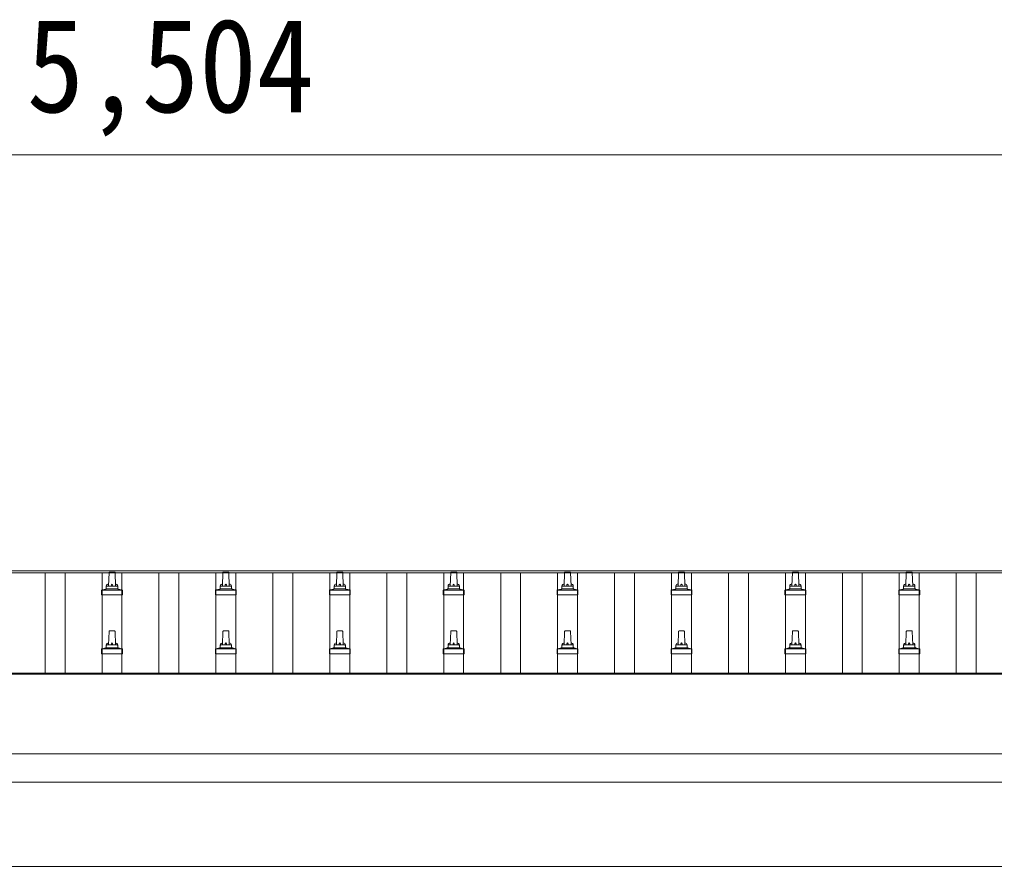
# Model space of a CAD drawing. Units: millimetres at full size, sheet at 1:50; details may follow other scales. Extents: x -14053 to 14053, y -9700 to 9700.
# Drawn here: x -4773 to -3061, y -1595 to -107 of the extents above; entities that cross this region are included whole.
import ezdxf
from ezdxf.enums import TextEntityAlignment as Align

# ---------------------------------------------------------------- set-up
doc = ezdxf.new("R2010")
doc.units = ezdxf.units.MM
doc.header["$LTSCALE"] = 50
for name, color, linetype, lineweight in [('0-1_Defpoints', 4, 'Continuous', 9), ('0-3_SHAPE', 5, 'Continuous', 5), ('0-6_PARTS1', 6, 'Continuous', 9)]:
    doc.layers.add(name, color=color, linetype=linetype, lineweight=lineweight)
doc.styles.add('ＭＳ ゴシック', font='')
doc.styles.get('ＭＳ ゴシック').set_extended_font_data('MS Gothic')

msp = doc.modelspace()

# ---------------------------------------------------------------- linework, layer by layer
at = {"layer": '0-1_Defpoints'}
for p, q in [((-7233.79, -1075.43), (-1787.79, -1075.43)), ((-7233.79, -1079.02), (-1787.79, -1079.02)), ((-7231.79, -1255.04), (-1789.79, -1255.04)), ((-7231.79, -1256.93), (-1789.79, -1256.93)), ((-1789.79, -1396.82), (-7231.79, -1396.82)), ((-7231.79, -1446.64), (-1789.79, -1446.64)), ((-7210.79, -1594.55), (-1907.55, -1594.55))]:
    msp.add_line(p, q, dxfattribs=at)
at = {"layer": '0-3_SHAPE'}
for p, q in [((-4616.79, -1101.95), (-4616.06, -1078.43)), ((-4615.06, -1077.45), (-4606.51, -1077.45)), ((-4605.51, -1078.43), (-4604.79, -1101.95)), ((-4416.79, -1101.95), (-4416.06, -1078.43)), ((-4415.06, -1077.45), (-4406.51, -1077.45)), ((-4405.51, -1078.43), (-4404.79, -1101.95)), ((-4216.79, -1101.95), (-4216.06, -1078.43)), ((-4215.06, -1077.45), (-4206.51, -1077.45)), ((-4205.51, -1078.43), (-4204.79, -1101.95)), ((-4016.79, -1101.95), (-4016.06, -1078.43)), ((-4015.06, -1077.45), (-4006.51, -1077.45)), ((-4005.51, -1078.43), (-4004.79, -1101.95)), ((-3816.79, -1101.95), (-3816.06, -1078.43)), ((-3815.06, -1077.45), (-3806.51, -1077.45)), ((-3805.51, -1078.43), (-3804.79, -1101.95)), ((-3616.79, -1101.95), (-3616.06, -1078.43)), ((-3615.06, -1077.45), (-3606.51, -1077.45)), ((-3605.51, -1078.43), (-3604.79, -1101.95)), ((-3416.79, -1101.95), (-3416.06, -1078.43)), ((-3415.06, -1077.45), (-3406.51, -1077.45)), ((-3405.51, -1078.43), (-3404.79, -1101.95)), ((-3216.79, -1101.95), (-3216.06, -1078.43)), ((-3215.06, -1077.45), (-3206.51, -1077.45)), ((-3205.51, -1078.43), (-3204.79, -1101.95)), ((-4629.04, -1117.45), (-4629.04, -1109.74)), ((-4628.66, -1108.95), (-4592.92, -1108.95)), ((-4628.27, -1108.77), (-4621.55, -1107.14)), ((-4621.17, -1106.95), (-4600.41, -1106.95)), ((-4620.79, -1106.17), (-4620.79, -1101.95)), ((-4619.79, -1101.95), (-4601.79, -1101.95)), ((-4600.79, -1106.17), (-4600.79, -1101.95)), ((-4593.3, -1108.77), (-4600.02, -1107.14)), ((-4592.54, -1117.45), (-4592.54, -1109.74)), ((-4429.04, -1117.45), (-4429.04, -1109.74)), ((-4428.66, -1108.95), (-4392.92, -1108.95)), ((-4428.27, -1108.77), (-4421.55, -1107.14)), ((-4421.17, -1106.95), (-4400.41, -1106.95)), ((-4420.79, -1106.17), (-4420.79, -1101.95)), ((-4419.79, -1101.95), (-4401.79, -1101.95)), ((-4400.79, -1106.17), (-4400.79, -1101.95)), ((-4393.3, -1108.77), (-4400.02, -1107.14)), ((-4392.54, -1117.45), (-4392.54, -1109.74)), ((-4229.04, -1117.45), (-4229.04, -1109.74)), ((-4228.66, -1108.95), (-4192.92, -1108.95)), ((-4228.27, -1108.77), (-4221.55, -1107.14)), ((-4221.17, -1106.95), (-4200.41, -1106.95)), ((-4220.79, -1106.17), (-4220.79, -1101.95)), ((-4219.79, -1101.95), (-4201.79, -1101.95)), ((-4200.79, -1106.17), (-4200.79, -1101.95)), ((-4193.3, -1108.77), (-4200.02, -1107.14)), ((-4192.54, -1117.45), (-4192.54, -1109.74)), ((-4029.04, -1117.45), (-4029.04, -1109.74)), ((-4028.66, -1108.95), (-3992.92, -1108.95)), ((-4028.27, -1108.77), (-4021.55, -1107.14)), ((-4021.17, -1106.95), (-4000.41, -1106.95)), ((-4020.79, -1106.17), (-4020.79, -1101.95)), ((-4019.79, -1101.95), (-4001.79, -1101.95)), ((-4000.79, -1106.17), (-4000.79, -1101.95)), ((-3993.3, -1108.77), (-4000.02, -1107.14)), ((-3992.54, -1117.45), (-3992.54, -1109.74)), ((-3829.04, -1117.45), (-3829.04, -1109.74)), ((-3828.66, -1108.95), (-3792.92, -1108.95)), ((-3828.27, -1108.77), (-3821.55, -1107.14)), ((-3821.17, -1106.95), (-3800.41, -1106.95)), ((-3820.79, -1106.17), (-3820.79, -1101.95)), ((-3819.79, -1101.95), (-3801.79, -1101.95)), ((-3800.79, -1106.17), (-3800.79, -1101.95)), ((-3793.3, -1108.77), (-3800.02, -1107.14)), ((-3792.54, -1117.45), (-3792.54, -1109.74)), ((-3629.04, -1117.45), (-3629.04, -1109.74)), ((-3628.66, -1108.95), (-3592.92, -1108.95)), ((-3628.27, -1108.77), (-3621.55, -1107.14)), ((-3621.17, -1106.95), (-3600.41, -1106.95)), ((-3620.79, -1106.17), (-3620.79, -1101.95)), ((-3619.79, -1101.95), (-3601.79, -1101.95)), ((-3600.79, -1106.17), (-3600.79, -1101.95)), ((-3593.3, -1108.77), (-3600.02, -1107.14)), ((-3592.54, -1117.45), (-3592.54, -1109.74)), ((-3429.04, -1117.45), (-3429.04, -1109.74)), ((-3428.66, -1108.95), (-3392.92, -1108.95)), ((-3428.27, -1108.77), (-3421.55, -1107.14)), ((-3421.17, -1106.95), (-3400.41, -1106.95)), ((-3420.79, -1106.17), (-3420.79, -1101.95)), ((-3419.79, -1101.95), (-3401.79, -1101.95)), ((-3400.79, -1106.17), (-3400.79, -1101.95)), ((-3393.3, -1108.77), (-3400.02, -1107.14)), ((-3392.54, -1117.45), (-3392.54, -1109.74)), ((-3229.04, -1117.45), (-3229.04, -1109.74)), ((-3228.66, -1108.95), (-3192.92, -1108.95)), ((-3228.27, -1108.77), (-3221.55, -1107.14)), ((-3221.17, -1106.95), (-3200.41, -1106.95)), ((-3220.79, -1106.17), (-3220.79, -1101.95)), ((-3219.79, -1101.95), (-3201.79, -1101.95)), ((-3200.79, -1106.17), (-3200.79, -1101.95)), ((-3193.3, -1108.77), (-3200.02, -1107.14)), ((-3192.54, -1117.45), (-3192.54, -1109.74)), ((-4592.54, -1117.45), (-4629.04, -1117.45)), ((-4392.54, -1117.45), (-4429.04, -1117.45)), ((-4192.54, -1117.45), (-4229.04, -1117.45)), ((-3992.54, -1117.45), (-4029.04, -1117.45)), ((-3792.54, -1117.45), (-3829.04, -1117.45)), ((-3592.54, -1117.45), (-3629.04, -1117.45)), ((-3392.54, -1117.45), (-3429.04, -1117.45)), ((-3192.54, -1117.45), (-3229.04, -1117.45)), ((-4615.06, -1180.79), (-4606.51, -1180.79)), ((-4415.06, -1180.79), (-4406.51, -1180.79)), ((-4215.06, -1180.79), (-4206.51, -1180.79)), ((-4015.06, -1180.79), (-4006.51, -1180.79)), ((-3815.06, -1180.79), (-3806.51, -1180.79)), ((-3615.06, -1180.79), (-3606.51, -1180.79)), ((-3415.06, -1180.79), (-3406.51, -1180.79)), ((-3215.06, -1180.79), (-3206.51, -1180.79)), ((-4616.79, -1205.29), (-4616.06, -1181.76)), ((-4605.51, -1181.76), (-4604.79, -1205.29)), ((-4416.79, -1205.29), (-4416.06, -1181.76)), ((-4405.51, -1181.76), (-4404.79, -1205.29)), ((-4216.79, -1205.29), (-4216.06, -1181.76)), ((-4205.51, -1181.76), (-4204.79, -1205.29)), ((-4016.79, -1205.29), (-4016.06, -1181.76)), ((-4005.51, -1181.76), (-4004.79, -1205.29)), ((-3816.79, -1205.29), (-3816.06, -1181.76)), ((-3805.51, -1181.76), (-3804.79, -1205.29)), ((-3616.79, -1205.29), (-3616.06, -1181.76)), ((-3605.51, -1181.76), (-3604.79, -1205.29)), ((-3416.79, -1205.29), (-3416.06, -1181.76)), ((-3405.51, -1181.76), (-3404.79, -1205.29)), ((-3216.79, -1205.29), (-3216.06, -1181.76)), ((-3205.51, -1181.76), (-3204.79, -1205.29)), ((-4629.04, -1220.79), (-4629.04, -1213.07)), ((-4628.66, -1212.29), (-4592.92, -1212.29)), ((-4628.27, -1212.1), (-4621.55, -1210.47)), ((-4621.17, -1210.29), (-4600.41, -1210.29)), ((-4620.79, -1209.5), (-4620.79, -1205.29)), ((-4619.79, -1205.29), (-4601.79, -1205.29)), ((-4600.79, -1209.5), (-4600.79, -1205.29)), ((-4593.3, -1212.1), (-4600.02, -1210.47)), ((-4592.54, -1220.79), (-4592.54, -1213.07)), ((-4429.04, -1220.79), (-4429.04, -1213.07)), ((-4428.66, -1212.29), (-4392.92, -1212.29)), ((-4428.27, -1212.1), (-4421.55, -1210.47)), ((-4421.17, -1210.29), (-4400.41, -1210.29)), ((-4420.79, -1209.5), (-4420.79, -1205.29)), ((-4419.79, -1205.29), (-4401.79, -1205.29)), ((-4400.79, -1209.5), (-4400.79, -1205.29)), ((-4393.3, -1212.1), (-4400.02, -1210.47)), ((-4392.54, -1220.79), (-4392.54, -1213.07)), ((-4229.04, -1220.79), (-4229.04, -1213.07)), ((-4228.66, -1212.29), (-4192.92, -1212.29)), ((-4228.27, -1212.1), (-4221.55, -1210.47)), ((-4221.17, -1210.29), (-4200.41, -1210.29)), ((-4220.79, -1209.5), (-4220.79, -1205.29)), ((-4219.79, -1205.29), (-4201.79, -1205.29)), ((-4200.79, -1209.5), (-4200.79, -1205.29)), ((-4193.3, -1212.1), (-4200.02, -1210.47)), ((-4192.54, -1220.79), (-4192.54, -1213.07)), ((-4029.04, -1220.79), (-4029.04, -1213.07)), ((-4028.66, -1212.29), (-3992.92, -1212.29)), ((-4028.27, -1212.1), (-4021.55, -1210.47)), ((-4021.17, -1210.29), (-4000.41, -1210.29)), ((-4020.79, -1209.5), (-4020.79, -1205.29)), ((-4019.79, -1205.29), (-4001.79, -1205.29)), ((-4000.79, -1209.5), (-4000.79, -1205.29)), ((-3993.3, -1212.1), (-4000.02, -1210.47)), ((-3992.54, -1220.79), (-3992.54, -1213.07)), ((-3829.04, -1220.79), (-3829.04, -1213.07)), ((-3828.66, -1212.29), (-3792.92, -1212.29)), ((-3828.27, -1212.1), (-3821.55, -1210.47)), ((-3821.17, -1210.29), (-3800.41, -1210.29)), ((-3820.79, -1209.5), (-3820.79, -1205.29)), ((-3819.79, -1205.29), (-3801.79, -1205.29)), ((-3800.79, -1209.5), (-3800.79, -1205.29)), ((-3793.3, -1212.1), (-3800.02, -1210.47)), ((-3792.54, -1220.79), (-3792.54, -1213.07)), ((-3629.04, -1220.79), (-3629.04, -1213.07)), ((-3628.66, -1212.29), (-3592.92, -1212.29)), ((-3628.27, -1212.1), (-3621.55, -1210.47)), ((-3621.17, -1210.29), (-3600.41, -1210.29)), ((-3620.79, -1209.5), (-3620.79, -1205.29)), ((-3619.79, -1205.29), (-3601.79, -1205.29)), ((-3600.79, -1209.5), (-3600.79, -1205.29)), ((-3593.3, -1212.1), (-3600.02, -1210.47)), ((-3592.54, -1220.79), (-3592.54, -1213.07)), ((-3429.04, -1220.79), (-3429.04, -1213.07)), ((-3428.66, -1212.29), (-3392.92, -1212.29)), ((-3428.27, -1212.1), (-3421.55, -1210.47)), ((-3421.17, -1210.29), (-3400.41, -1210.29)), ((-3420.79, -1209.5), (-3420.79, -1205.29)), ((-3419.79, -1205.29), (-3401.79, -1205.29)), ((-3400.79, -1209.5), (-3400.79, -1205.29)), ((-3393.3, -1212.1), (-3400.02, -1210.47)), ((-3392.54, -1220.79), (-3392.54, -1213.07)), ((-3229.04, -1220.79), (-3229.04, -1213.07)), ((-3228.66, -1212.29), (-3192.92, -1212.29)), ((-3228.27, -1212.1), (-3221.55, -1210.47)), ((-3221.17, -1210.29), (-3200.41, -1210.29)), ((-3220.79, -1209.5), (-3220.79, -1205.29)), ((-3219.79, -1205.29), (-3201.79, -1205.29)), ((-3200.79, -1209.5), (-3200.79, -1205.29)), ((-3193.3, -1212.1), (-3200.02, -1210.47)), ((-3192.54, -1220.79), (-3192.54, -1213.07)), ((-4592.54, -1220.79), (-4629.04, -1220.79)), ((-4392.54, -1220.79), (-4429.04, -1220.79)), ((-4192.54, -1220.79), (-4229.04, -1220.79)), ((-3992.54, -1220.79), (-4029.04, -1220.79)), ((-3792.54, -1220.79), (-3829.04, -1220.79)), ((-3592.54, -1220.79), (-3629.04, -1220.79)), ((-3392.54, -1220.79), (-3429.04, -1220.79)), ((-3192.54, -1220.79), (-3229.04, -1220.79))]:
    msp.add_line(p, q, dxfattribs=at)
at = {"layer": '0-3_SHAPE', "color": 4, "lineweight": 9}
for p, q in [((-4728.29, -1255.04), (-4728.29, -1079.02)), ((-4693.29, -1255.04), (-4693.29, -1079.02)), ((-4628.29, -1255.04), (-4628.29, -1079.02)), ((-4593.29, -1255.04), (-4593.29, -1079.02)), ((-4528.29, -1255.04), (-4528.29, -1079.02)), ((-4493.29, -1255.04), (-4493.29, -1079.02)), ((-4428.29, -1255.04), (-4428.29, -1079.02)), ((-4393.29, -1255.04), (-4393.29, -1079.02)), ((-4328.29, -1255.04), (-4328.29, -1079.02)), ((-4293.29, -1255.04), (-4293.29, -1079.02)), ((-4228.29, -1255.04), (-4228.29, -1079.02)), ((-4193.29, -1255.04), (-4193.29, -1079.02)), ((-4128.29, -1255.04), (-4128.29, -1079.02)), ((-4093.29, -1255.04), (-4093.29, -1079.02)), ((-4028.29, -1255.04), (-4028.29, -1079.02)), ((-3993.29, -1255.04), (-3993.29, -1079.02)), ((-3928.29, -1255.04), (-3928.29, -1079.02)), ((-3893.29, -1255.04), (-3893.29, -1079.02)), ((-3828.29, -1255.04), (-3828.29, -1079.02)), ((-3793.29, -1255.04), (-3793.29, -1079.02)), ((-3728.29, -1255.04), (-3728.29, -1079.02)), ((-3693.29, -1255.04), (-3693.29, -1079.02)), ((-3628.29, -1255.04), (-3628.29, -1079.02)), ((-3593.29, -1255.04), (-3593.29, -1079.02)), ((-3528.29, -1255.04), (-3528.29, -1079.02)), ((-3493.29, -1255.04), (-3493.29, -1079.02)), ((-3428.29, -1255.04), (-3428.29, -1079.02)), ((-3393.29, -1255.04), (-3393.29, -1079.02)), ((-3328.29, -1255.04), (-3328.29, -1079.02)), ((-3293.29, -1255.04), (-3293.29, -1079.02)), ((-3228.29, -1255.04), (-3228.29, -1079.02)), ((-3193.29, -1255.04), (-3193.29, -1079.02)), ((-3128.29, -1255.04), (-3128.29, -1079.02)), ((-3093.29, -1255.04), (-3093.29, -1079.02))]:
    msp.add_line(p, q, dxfattribs=at)
at = {"layer": '0-3_SHAPE'}
for centre, radius, start, end in [((-4615.06, -1078.45), 1, 90, 178.60509), ((-4606.51, -1078.45), 1, 1.39491, 90), ((-4415.06, -1078.45), 1, 90, 178.60509), ((-4406.51, -1078.45), 1, 1.39491, 90), ((-4215.06, -1078.45), 1, 90, 178.60509), ((-4206.51, -1078.45), 1, 1.39491, 90), ((-4015.06, -1078.45), 1, 90, 178.60509), ((-4006.51, -1078.45), 1, 1.39491, 90), ((-3815.06, -1078.45), 1, 90, 178.60509), ((-3806.51, -1078.45), 1, 1.39491, 90), ((-3615.06, -1078.45), 1, 90, 178.60509), ((-3606.51, -1078.45), 1, 1.39491, 90), ((-3415.06, -1078.45), 1, 90, 178.60509), ((-3406.51, -1078.45), 1, 1.39491, 90), ((-3215.06, -1078.45), 1, 90, 178.60509), ((-3206.51, -1078.45), 1, 1.39491, 90), ((-4628.04, -1109.74), 1, 103.62699, 180), ((-4621.79, -1106.17), 1, 283.62699, 0), ((-4616.7, -1102.59), 4.13, 90, 171.17633), ((-4619.79, -1102.95), 1, 90, 180), ((-4607.45, -1101.95), 4.83, 133.60282, 180), ((-4614.12, -1101.95), 4.83, 0, 46.39718), ((-4604.87, -1102.59), 4.13, 8.82367, 90), ((-4601.79, -1102.95), 1, 0, 90), ((-4599.79, -1106.17), 1, 180, 256.37301), ((-4593.54, -1109.74), 1, 0, 76.37301), ((-4428.04, -1109.74), 1, 103.62699, 180), ((-4421.79, -1106.17), 1, 283.62699, 0), ((-4416.7, -1102.59), 4.13, 90, 171.17633), ((-4419.79, -1102.95), 1, 90, 180), ((-4407.45, -1101.95), 4.83, 133.60282, 180), ((-4414.12, -1101.95), 4.83, 0, 46.39718), ((-4404.87, -1102.59), 4.13, 8.82367, 90), ((-4401.79, -1102.95), 1, 0, 90), ((-4399.79, -1106.17), 1, 180, 256.37301), ((-4393.54, -1109.74), 1, 0, 76.37301), ((-4228.04, -1109.74), 1, 103.62699, 180), ((-4221.79, -1106.17), 1, 283.62699, 0), ((-4216.7, -1102.59), 4.13, 90, 171.17633), ((-4219.79, -1102.95), 1, 90, 180), ((-4207.45, -1101.95), 4.83, 133.60282, 180), ((-4214.12, -1101.95), 4.83, 0, 46.39718), ((-4204.87, -1102.59), 4.13, 8.82367, 90), ((-4201.79, -1102.95), 1, 0, 90), ((-4199.79, -1106.17), 1, 180, 256.37301), ((-4193.54, -1109.74), 1, 0, 76.37301), ((-4028.04, -1109.74), 1, 103.62699, 180), ((-4021.79, -1106.17), 1, 283.62699, 0), ((-4016.7, -1102.59), 4.13, 90, 171.17633), ((-4019.79, -1102.95), 1, 90, 180), ((-4007.45, -1101.95), 4.83, 133.60282, 180), ((-4014.12, -1101.95), 4.83, 0, 46.39718), ((-4004.87, -1102.59), 4.13, 8.82367, 90), ((-4001.79, -1102.95), 1, 0, 90), ((-3999.79, -1106.17), 1, 180, 256.37301), ((-3993.54, -1109.74), 1, 0, 76.37301), ((-3828.04, -1109.74), 1, 103.62699, 180), ((-3821.79, -1106.17), 1, 283.62699, 0), ((-3816.7, -1102.59), 4.13, 90, 171.17633), ((-3819.79, -1102.95), 1, 90, 180), ((-3807.45, -1101.95), 4.83, 133.60282, 180), ((-3814.12, -1101.95), 4.83, 0, 46.39718), ((-3804.87, -1102.59), 4.13, 8.82367, 90), ((-3801.79, -1102.95), 1, 0, 90), ((-3799.79, -1106.17), 1, 180, 256.37301), ((-3793.54, -1109.74), 1, 0, 76.37301), ((-3628.04, -1109.74), 1, 103.62699, 180), ((-3621.79, -1106.17), 1, 283.62699, 0), ((-3616.7, -1102.59), 4.13, 90, 171.17633), ((-3619.79, -1102.95), 1, 90, 180), ((-3607.45, -1101.95), 4.83, 133.60282, 180), ((-3614.12, -1101.95), 4.83, 0, 46.39718), ((-3604.87, -1102.59), 4.13, 8.82367, 90), ((-3601.79, -1102.95), 1, 0, 90), ((-3599.79, -1106.17), 1, 180, 256.37301), ((-3593.54, -1109.74), 1, 0, 76.37301), ((-3428.04, -1109.74), 1, 103.62699, 180), ((-3421.79, -1106.17), 1, 283.62699, 0), ((-3416.7, -1102.59), 4.13, 90, 171.17633), ((-3419.79, -1102.95), 1, 90, 180), ((-3407.45, -1101.95), 4.83, 133.60282, 180), ((-3414.12, -1101.95), 4.83, 0, 46.39718), ((-3404.87, -1102.59), 4.13, 8.82367, 90), ((-3401.79, -1102.95), 1, 0, 90), ((-3399.79, -1106.17), 1, 180, 256.37301), ((-3393.54, -1109.74), 1, 0, 76.37301), ((-3228.04, -1109.74), 1, 103.62699, 180), ((-3221.79, -1106.17), 1, 283.62699, 0), ((-3216.7, -1102.59), 4.13, 90, 171.17633), ((-3219.79, -1102.95), 1, 90, 180), ((-3207.45, -1101.95), 4.83, 133.60282, 180), ((-3214.12, -1101.95), 4.83, 0, 46.39718), ((-3204.87, -1102.59), 4.13, 8.82367, 90), ((-3201.79, -1102.95), 1, 0, 90), ((-3199.79, -1106.17), 1, 180, 256.37301), ((-3193.54, -1109.74), 1, 0, 76.37301), ((-4615.06, -1181.79), 1, 90, 178.60509), ((-4606.51, -1181.79), 1, 1.39491, 90), ((-4415.06, -1181.79), 1, 90, 178.60509), ((-4406.51, -1181.79), 1, 1.39491, 90), ((-4215.06, -1181.79), 1, 90, 178.60509), ((-4206.51, -1181.79), 1, 1.39491, 90), ((-4015.06, -1181.79), 1, 90, 178.60509), ((-4006.51, -1181.79), 1, 1.39491, 90), ((-3815.06, -1181.79), 1, 90, 178.60509), ((-3806.51, -1181.79), 1, 1.39491, 90), ((-3615.06, -1181.79), 1, 90, 178.60509), ((-3606.51, -1181.79), 1, 1.39491, 90), ((-3415.06, -1181.79), 1, 90, 178.60509), ((-3406.51, -1181.79), 1, 1.39491, 90), ((-3215.06, -1181.79), 1, 90, 178.60509), ((-3206.51, -1181.79), 1, 1.39491, 90), ((-4628.04, -1213.07), 1, 103.62699, 180), ((-4621.79, -1209.5), 1, 283.62699, 0), ((-4616.7, -1205.92), 4.13, 90, 171.17633), ((-4619.79, -1206.29), 1, 90, 180), ((-4607.45, -1205.29), 4.83, 133.60282, 180), ((-4614.12, -1205.29), 4.83, 0, 46.39718), ((-4604.87, -1205.92), 4.13, 8.82367, 90), ((-4601.79, -1206.29), 1, 0, 90), ((-4599.79, -1209.5), 1, 180, 256.37301), ((-4593.54, -1213.07), 1, 0, 76.37301), ((-4428.04, -1213.07), 1, 103.62699, 180), ((-4421.79, -1209.5), 1, 283.62699, 0), ((-4416.7, -1205.92), 4.13, 90, 171.17633), ((-4419.79, -1206.29), 1, 90, 180), ((-4407.45, -1205.29), 4.83, 133.60282, 180), ((-4414.12, -1205.29), 4.83, 0, 46.39718), ((-4404.87, -1205.92), 4.13, 8.82367, 90), ((-4401.79, -1206.29), 1, 0, 90), ((-4399.79, -1209.5), 1, 180, 256.37301), ((-4393.54, -1213.07), 1, 0, 76.37301), ((-4228.04, -1213.07), 1, 103.62699, 180), ((-4221.79, -1209.5), 1, 283.62699, 0), ((-4216.7, -1205.92), 4.13, 90, 171.17633), ((-4219.79, -1206.29), 1, 90, 180), ((-4207.45, -1205.29), 4.83, 133.60282, 180), ((-4214.12, -1205.29), 4.83, 0, 46.39718), ((-4204.87, -1205.92), 4.13, 8.82367, 90), ((-4201.79, -1206.29), 1, 0, 90), ((-4199.79, -1209.5), 1, 180, 256.37301), ((-4193.54, -1213.07), 1, 0, 76.37301), ((-4028.04, -1213.07), 1, 103.62699, 180), ((-4021.79, -1209.5), 1, 283.62699, 0), ((-4016.7, -1205.92), 4.13, 90, 171.17633), ((-4019.79, -1206.29), 1, 90, 180), ((-4007.45, -1205.29), 4.83, 133.60282, 180), ((-4014.12, -1205.29), 4.83, 0, 46.39718), ((-4004.87, -1205.92), 4.13, 8.82367, 90), ((-4001.79, -1206.29), 1, 0, 90), ((-3999.79, -1209.5), 1, 180, 256.37301), ((-3993.54, -1213.07), 1, 0, 76.37301), ((-3828.04, -1213.07), 1, 103.62699, 180), ((-3821.79, -1209.5), 1, 283.62699, 0), ((-3816.7, -1205.92), 4.13, 90, 171.17633), ((-3819.79, -1206.29), 1, 90, 180), ((-3807.45, -1205.29), 4.83, 133.60282, 180), ((-3814.12, -1205.29), 4.83, 0, 46.39718), ((-3804.87, -1205.92), 4.13, 8.82367, 90), ((-3801.79, -1206.29), 1, 0, 90), ((-3799.79, -1209.5), 1, 180, 256.37301), ((-3793.54, -1213.07), 1, 0, 76.37301), ((-3628.04, -1213.07), 1, 103.62699, 180), ((-3621.79, -1209.5), 1, 283.62699, 0), ((-3616.7, -1205.92), 4.13, 90, 171.17633), ((-3619.79, -1206.29), 1, 90, 180), ((-3607.45, -1205.29), 4.83, 133.60282, 180), ((-3614.12, -1205.29), 4.83, 0, 46.39718), ((-3604.87, -1205.92), 4.13, 8.82367, 90), ((-3601.79, -1206.29), 1, 0, 90), ((-3599.79, -1209.5), 1, 180, 256.37301), ((-3593.54, -1213.07), 1, 0, 76.37301), ((-3428.04, -1213.07), 1, 103.62699, 180), ((-3421.79, -1209.5), 1, 283.62699, 0), ((-3416.7, -1205.92), 4.13, 90, 171.17633), ((-3419.79, -1206.29), 1, 90, 180), ((-3407.45, -1205.29), 4.83, 133.60282, 180), ((-3414.12, -1205.29), 4.83, 0, 46.39718), ((-3404.87, -1205.92), 4.13, 8.82367, 90), ((-3401.79, -1206.29), 1, 0, 90), ((-3399.79, -1209.5), 1, 180, 256.37301), ((-3393.54, -1213.07), 1, 0, 76.37301), ((-3228.04, -1213.07), 1, 103.62699, 180), ((-3221.79, -1209.5), 1, 283.62699, 0), ((-3216.7, -1205.92), 4.13, 90, 171.17633), ((-3219.79, -1206.29), 1, 90, 180), ((-3207.45, -1205.29), 4.83, 133.60282, 180), ((-3214.12, -1205.29), 4.83, 0, 46.39718), ((-3204.87, -1205.92), 4.13, 8.82367, 90), ((-3201.79, -1206.29), 1, 0, 90), ((-3199.79, -1209.5), 1, 180, 256.37301), ((-3193.54, -1213.07), 1, 0, 76.37301)]:
    msp.add_arc(centre, radius, start, end, dxfattribs=at)
at = {"layer": '0-6_PARTS1'}
msp.add_line((-7262.79, -344.32), (-1758.79, -344.32), dxfattribs=at)

# ---------------------------------------------------------------- texts
at = {"layer": '0-6_PARTS1', "color": 7, "style": 'ＭＳ ゴシック', "width": 0.9}
msp.add_text('5,504', height=165, dxfattribs=at).set_placement((-4760.79, -319.32), align=Align.BOTTOM_LEFT)

doc.saveas('drawing.dxf')
